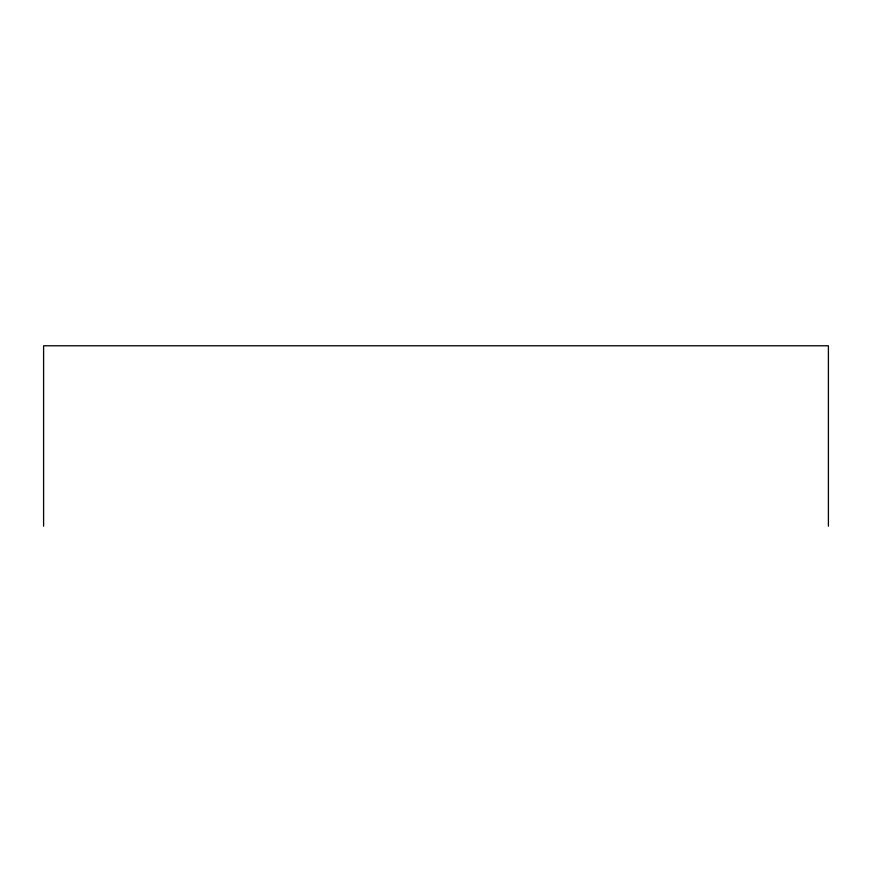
<?xml version="1.0" encoding="UTF-8"?>
<svg xmlns="http://www.w3.org/2000/svg" width="872" height="872" viewBox="0 0 872 872"><rect width="100%" height="100%" fill="white"/><g stroke="black" fill="none" stroke-linecap="round" stroke-linejoin="round"><path stroke-width="1.31" d="M828.4 526.219L828.4 345.781L43.6 345.781L43.6 526.219"/></g></svg>
